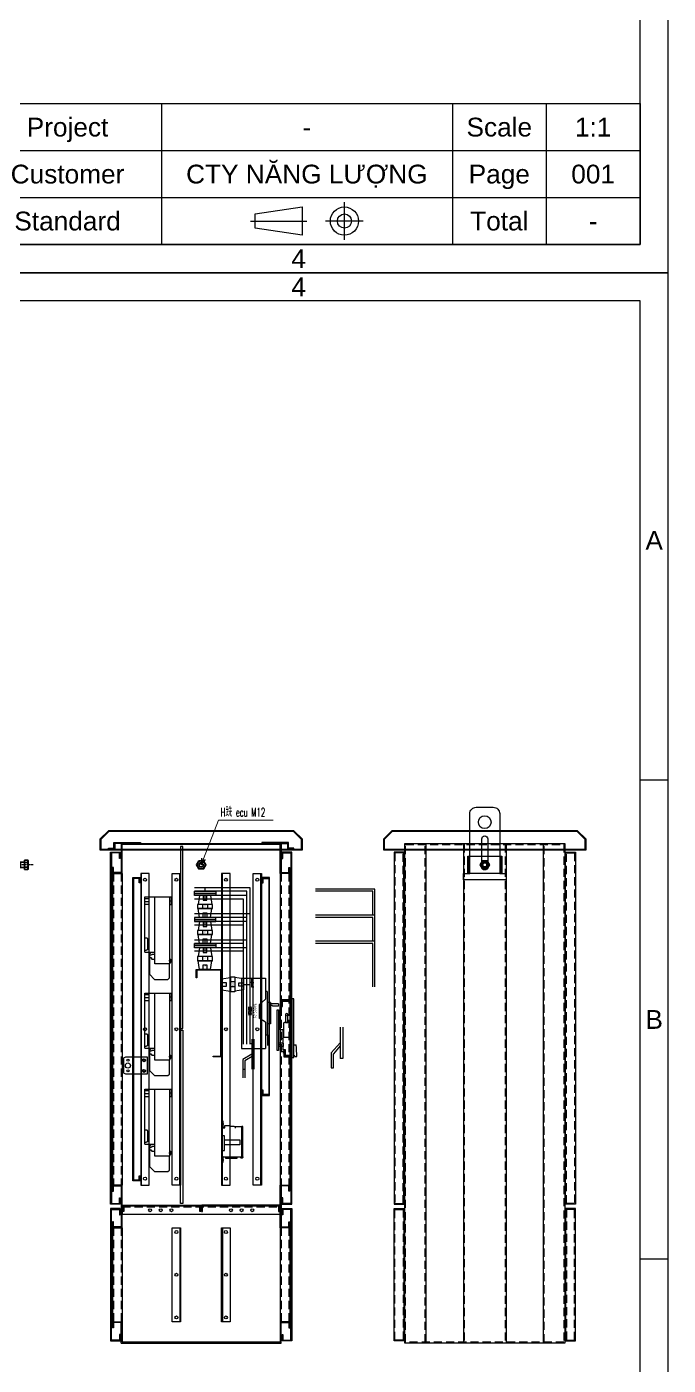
# Model space of a CAD drawing. Header units: millimetres. Extents: x -33730 to 17150, y -76829 to -27437.
# Drawn here: x -2174 to -670, y -46882 to -43747 of the extents above; entities that cross this region are included whole.
import ezdxf
from ezdxf.enums import TextEntityAlignment as Align

# ---------------------------------------------------------------- set-up
doc = ezdxf.new("R2010")
doc.units = ezdxf.units.MM
doc.header["$LTSCALE"] = 3
for name, pattern in [('ACAD_ISO04W100', [30, 24, -3, 0, -3]), ('AXES2', [1.125, 0.75, -0.125, 0.125, -0.125]), ('DASHED2', [0.375, 0.25, -0.125]), ('HIDDEN', [9.525, 6.35, -3.175])]:
    doc.linetypes.add(name, pattern=pattern)
for name, color, linetype in [('@.TEXT', 7, 'Continuous'), ('@.VISIBLE', 7, 'Continuous'), ('AXE', 80, 'AXES2'), ('centerline', 6, 'ACAD_ISO04W100'), ('dim', 7, 'Continuous'), ('equipments', 2, 'Continuous'), ('FRAME 025', 7, 'Continuous')]:
    doc.layers.add(name, color=color, linetype=linetype)
for name, color, linetype, lineweight in [('FIN', 8, 'Continuous', 18), ('FORT', 2, 'Continuous', 35), ('Text', 7, 'Continuous', 13), ('Thiet bi', 7, 'Continuous', 9)]:
    doc.layers.add(name, color=color, linetype=linetype, lineweight=lineweight)
doc.styles.add('Ann_w01', font='romans.shx', dxfattribs={"width": 0.6, "bigfont": 'chineset.shx'})
doc.styles.add('Arial', font='arial.ttf')
doc.styles.add('hw_Standard', font='complex.shx', dxfattribs={"width": 0.9})
doc.styles.get("Standard").update_dxf_attribs({"font": 'arial.ttf'})
doc.styles.add('Tahoma (Input Text)', font='tahoma.ttf')
doc.dimstyles.new('Dim 01_SC15', dxfattribs={"dimscale": 15, "dimtxt": 2, "dimasz": 1, "dimexe": 0.5, "dimexo": 0.5, "dimgap": 0.5, "dimtad": 1, "dimdec": 1, "dimzin": 12, "dimdsep": 46, "dimtxsty": 'Ann_w01', "dimblk": 'OPEN30', "dimcen": 1.5, "dimclrd": 6, "dimclre": 6, "dimclrt": 3, "dimazin": 3, "dimtm": 1e-09, "dimtfac": 1, "dimtdec": 1, "dimtix": 1, "dimtmove": 0, "dimatfit": 3, "dimldrblk": 'OPEN30', "dimfxl": 1, "dimtolj": 1, "dimlwd": 0, "dimlwe": 0, "dimarcsym": 0})

# ---------------------------------------------------------------- blocks, each defined once
blk = doc.blocks.new('Standard ISO')
at = {"color": 6}
for p, q in [((4, -2), (4, 2)), ((-6, 0), (0, 0)), ((6, 0), (2, 0))]:
    blk.add_line(p, q, dxfattribs=at)
blk.add_lwpolyline([(-0.5, 1.5), (-0.5, -1.5), (-5.5, -0.75), (-5.5, 0.75), (-0.5, 1.5)])
for radius in [1.5, 0.75]:
    blk.add_circle((4, 0), radius)
blk = doc.blocks.new('KHUNG BAN VE (Made by Tung)')
at = {"layer": '@.VISIBLE', "color": 8}
for p, q in [((294, 156), (297, 156)), ((294, 105), (297, 105)), ((243, 18), (243, 3)), ((274, 18), (274, 3)), ((284, 18), (284, 3)), ((123, 13), (294, 13)), ((223, 8), (294, 8))]:
    blk.add_line(p, q, dxfattribs=at)
for points in [[(0, 0), (297, 0), (297, 210), (0, 210)], [(3, 3), (294, 3), (294, 207), (3, 207)], [(3, 18), (294, 18), (294, 3), (3, 3)]]:
    blk.add_lwpolyline(points, close=True, dxfattribs=at)
blk.add_blockref('Standard ISO', (258.5, 5.5))
at = {"layer": '@.TEXT', "color": 1, "style": 'Arial'}
for s, p in [('4', (257.625, 208.5)), ('A', (295.5, 181.5)), ('B', (295.5, 130.5)), ('4', (257.625, 1.5))]:
    blk.add_text(s, height=2, dxfattribs=at).set_placement(p, align=Align.MIDDLE_CENTER)
at = {"layer": '@.TEXT', "color": 2, "style": 'Arial'}
for s, p in [('Project', (233, 15.5)), ('Scale', (279, 15.5)), ('Customer', (233, 10.5)), ('Page', (279, 10.5)), ('Standard', (233, 5.5)), ('Total', (279, 5.5))]:
    blk.add_text(s, height=2, dxfattribs=at).set_placement(p, align=Align.MIDDLE_CENTER)
at = {"layer": '@.TEXT', "color": 1, "style": 'Arial'}
for tag, height, p in [('DESIGNER_NAME', 2, (38, 15.5)), ('PROJECT_CODE', 2, (258.5, 15.5)), ('SCALE', 2, (289, 15.5)), ('APPROVED_NAME', 2, (38, 10.5)), ('CUSTOMER_NAME', 2, (258.5, 10.5)), ('PAGE', 2, (289, 10.5)), ('DRAWING_NAME', 4, (173, 8)), ('TOTAL', 2, (289, 5.5))]:
    blk.add_attdef(tag, text='', height=height, dxfattribs=at).set_placement(p, align=Align.MIDDLE_CENTER)
blk = doc.blocks.new('A$C7496116a')
at = {"layer": '@.VISIBLE', "color": 3}
for points in [[(70, 170, -0.414214), (85, 155), (85, 15), (100, 15), (100, 0), (0, 0), (0, 15), (15, 15), (15, 155, -0.414214), (30, 170)], [(50, 103), (50, 103, -0.414214), (57, 96), (57, 30, -0.414214), (50, 23), (50, 23, -0.414214), (43, 30), (43, 96, -0.414214)]]:
    blk.add_lwpolyline(points, format="xyb", close=True, dxfattribs=at)
blk.add_circle((50, 135), 15, dxfattribs=at)
blk = doc.blocks.new('HM12_FACE')
at = {"layer": 'FIN'}
blk.add_arc((0, 0), 6, 90, 0, dxfattribs=at)
at = {"layer": 'FORT'}
blk.add_lwpolyline([(-5.5, 9.5), (-11, 0), (-5.5, -9.5), (5.5, -9.5), (11, 0), (5.5, 9.5)], close=True, dxfattribs=at)
for radius in [9.5, 4.95]:
    blk.add_circle((0, 0), radius, dxfattribs=at)
blk = doc.blocks.new('A$C703210DF')
at = {"color": 3, "ltscale": 20}
for p, q in [((-26, 120.7), (-26, 135.9)), ((-26, 135.9), (-3, 135.9)), ((-23, 120.7), (-23, 132.9)), ((-23, 132.9), (0, 132.9)), ((-22, 132.2), (0, 132.2)), ((-22, 119.2), (-22, 132.2)), ((0, 137.9), (-3, 137.9)), ((-3, 137.9), (-3, 135.9)), ((0, 132.9), (0, 137.9)), ((0, 137.5), (0, 0)), ((5, 137.5), (0, 137.5)), ((5, 0), (5, 137.5)), ((-34, 16.8), (-34, 111.8)), ((-34, 111.8), (-31, 111.8)), ((-31, 111.8), (-31, 29.7)), ((-27, 65), (-27, 119.2)), ((-27, 119.2), (-22, 119.2)), ((-23, 120.7), (-26, 120.7)), ((-20, 65.2), (-27, 65)), ((-20, 18.2), (-20, 65.2)), ((-27, 33.7), (-31, 33.7)), ((-27, 44.7), (-27, 14.7)), ((-27, 44.7), (-20, 44.7)), ((-20, 33.7), (-27, 33.7)), ((-27, 33.7), (-27, 25.7)), ((-20, 33.7), (-20, 25.7)), ((-31, 16.8), (-34, 16.8)), ((-27, 29.7), (-31, 29.7)), ((-31, 29.7), (-31, 16.8)), ((-27, 25.7), (-31, 25.7)), ((-20, 25.7), (-27, 25.7)), ((-27, 14.7), (-20, 14.7)), ((-15, 18.2), (-20, 18.2)), ((-16, 16.8), (-19, 16.8)), ((-19, 16.8), (-19, 1.6)), ((-19, 1.6), (0, 1.6)), ((-16, 16.8), (-16, 4.6)), ((-16, 4.6), (0, 4.6)), ((-15, 5.2), (-15, 18.2)), ((-15, 5.2), (0, 5.2)), ((0, 4.2), (0, 10.2)), ((0, 0), (5, 0)), ((5, 0), (5, 30)), ((5, 30), (10, 30)), ((7, 4), (5, 4)), ((5, 0), (5, 2)), ((7, 2), (7, 4)), ((7, 2), (12, 2))]:
    blk.add_line(p, q, dxfattribs=at)
at = {"color": 3, "linetype": 'DASHED2', "ltscale": 20}
blk.add_line((-21.4, 11.9), (-14.1, 11.9), dxfattribs=at)
at = {"color": 3, "ltscale": 20}
blk.add_arc((-255.1, -3), 267.1, 1.0738, 7.0975, dxfattribs=at)
at = {"layer": 'FRAME 025'}
blk.add_lwpolyline([(-14.5, 100.8), (-14.5, 81.7), (-9.5, 81.7), (-9.5, 100.8)], dxfattribs=at)
blk.add_lwpolyline([(-6.5, 81.7), (-17.5, 81.7, 0.414214), (-19.5, 79.7), (-19.5, 49.4, 0.414214), (-17.5, 47.4), (-6.5, 47.4, 0.414214), (-4.5, 49.4), (-4.5, 79.7, 0.414214)], format="xyb", close=True, dxfattribs=at)
blk.add_arc((-12, 100.8), 2.5, 0, 180, dxfattribs=at)
at = {"layer": 'FRAME 025', "linetype": 'DASHED2', "ltscale": 4}
blk.add_arc((-12, 100.8), 2.5, 180, 0, dxfattribs=at)
blk = doc.blocks.new('H12-040')
at = {"layer": 'AXE'}
blk.add_line((0, 20), (0, -52.1), dxfattribs=at)
at = {"layer": 'FIN'}
for p, q in [((-4.9, -10), (-4.9, -40)), ((5, -10), (5, -40))]:
    blk.add_line(p, q, dxfattribs=at)
at = {"layer": 'FORT'}
for p, q in [((-11, 7.2), (-9.5, 8)), ((-11, 0), (-11, 7.2)), ((-11, 0), (11, 0)), ((9.5, 8), (-9.5, 8)), ((-6, 0), (-6, -38.9)), ((-5.5, 0), (-5.5, 7.2)), ((5.5, 0), (5.5, 7.2)), ((6, 0), (6, -38.9)), ((11, 7.2), (9.5, 8)), ((11, 0), (11, 7.2)), ((6, -10), (-6, -10)), ((6, -38.9), (-6, -38.9)), ((-4.9, -40), (-6, -38.9)), ((5, -40), (-4.9, -40)), ((6, -38.9), (5, -40))]:
    blk.add_line(p, q, dxfattribs=at)
for centre, radius, start, end in [((-8.2, 3.1), 4.86, 55.6159, 124.3841), ((0, -10.2), 18.2, 72.4121, 107.5879), ((8.2, 3.1), 4.86, 55.6159, 124.3841)]:
    blk.add_arc(centre, radius, start, end, dxfattribs=at)
blk = doc.blocks.new('*U70')
at = {"color": 1}
for p, q in [((-51, 22.5), (-30.5, 25.5)), ((-51, 22.5), (-51, -3.5)), ((-30.5, -8), (-30.5, 27)), ((-30.5, 27), (-20.5, 27)), ((-30.5, 27), (-30.5, -8)), ((-30.5, 25.5), (-30.5, -6.5)), ((-20.5, 15.5), (-30.5, 15.5)), ((-20.5, 3.5), (-30.5, 3.5)), ((-20.5, 27), (-20.5, -8)), ((-20.5, 25.5), (-20.5, -6.5)), ((0, 22.5), (-20.5, 25.5)), ((0, 22.5), (0, -3.5)), ((-51, -3.5), (-30.5, -6.5)), ((-20.5, -8), (-30.5, -8)), ((0, -3.5), (-20.5, -6.5))]:
    blk.add_line(p, q, dxfattribs=at)
for points in [[(-51, 13.5), (-51, 5.5), (-40, 5.5), (-40, 13.5)], [(0, 13.5), (0, 5.5), (-11, 5.5), (-11, 13.5)]]:
    blk.add_lwpolyline(points, close=True, dxfattribs=at)
at = {"color": 1, "width": 30.098, "attachment_point": 5, "rotation": 270}
for s, insert, char_height in [('{\\fTahoma|b0|i0|c0|p34;M8}', (-42.7, 9.5), 1.5), ('{\\fTahoma|b0|i0|c0|p34;S51}', (-25.3, 9.5), 3), ('{\\fTahoma|b0|i0|c0|p34;M8}', (-8.3, 9.5), 1.5)]:
    blk.add_mtext(s, dxfattribs=dict(at, insert=insert, char_height=char_height))
blk = doc.blocks.new('*U80')
for p, q in [((416.8, -3108.8), (360.8, -3108.8)), ((360.8, -3108.8), (360.8, -3158.7)), ((416.8, -3108.8), (416.8, -3273.8)), ((356.8, -3140.3), (360.8, -3140.3)), ((360.8, -3158.7), (375.4, -3171.9)), ((329.8, -3169.6), (329.8, -3174.4)), ((329.8, -3169.6), (348.8, -3169.6)), ((329.8, -3174.4), (343.3, -3174.4)), ((343.3, -3174.4), (344.8, -3173.1)), ((344.8, -3173.1), (348.8, -3173.1)), ((348.8, -3166.3), (348.8, -3216.3)), ((348.8, -3166.3), (356.8, -3166.3)), ((352.8, -3166.3), (352.8, -3216.3)), ((375.4, -3171.9), (375.4, -3202.9)), ((348.8, -3216.3), (356.8, -3216.3)), ((360.8, -3211.9), (375.4, -3202.9)), ((360.8, -3211.9), (360.8, -3273.8)), ((356.8, -3242.3), (360.8, -3242.3)), ((416.8, -3273.8), (360.8, -3273.8))]:
    blk.add_line(p, q)
at = {"color": 1}
for p, q in [((388.8, -3119.3), (396.7, -3119.3)), ((392.8, -3130.3), (392.8, -3108.8)), ((392.8, -3252.3), (392.8, -3273.8)), ((388.8, -3263.3), (396.7, -3263.3))]:
    blk.add_line(p, q, dxfattribs=at)
at = {"color": 3}
blk.add_line((356.8, -3140.3), (356.8, -3242.3), dxfattribs=at)
at = {"layer": 'Thiet bi', "color": 1, "linetype": 'HIDDEN', "ltscale": 10}
for points in [[(352.3, -3117.5), (352.3, -3140.5), (350.8, -3138.8), (350.8, -3115.8)], [(352.3, -3117.5), (352.3, -3140.5), (350.8, -3138.8), (350.8, -3115.8)], [(355.8, -3265), (355.8, -3242.1), (354.3, -3243.8), (354.3, -3266.7)], [(355.8, -3265), (355.8, -3242.1), (354.3, -3243.8), (354.3, -3266.7)]]:
    blk.add_lwpolyline(points, close=True, dxfattribs=at)
at = {"color": 251, "style": 'hw_Standard', "width": 0.9}
for s, p in [('ABN,ABE200c', (395.9, -3195.8)), ('ABS,ABH200c', (400.4, -3195.8))]:
    blk.add_text(s, height=2.5, rotation=90, dxfattribs=at).set_placement(p)
at = {"layer": 'Text', "insert": (382.3, -3168.2), "char_height": 6, "attachment_point": 3, "rotation": 90, "style": 'Tahoma (Input Text)'}
blk.add_mtext_dynamic_manual_height_columns('LS-200AF', width=11.015, gutter_width=1, heights=[0], dxfattribs=at)
blk = doc.blocks.new('A$C738e0ed5')
at = {"color": 5, "ltscale": 20}
for p, q in [((0, 89.9), (5.7, 89.9)), ((0, 4.9), (5.7, 4.9))]:
    blk.add_line(p, q, dxfattribs=at)
at = {"ltscale": 20}
for points in [[(4.7, 82.6), (4.7, 96), (1, 96), (1, 82.6)], [(1, 82.6), (1, 82.6), (1, 12.6), (48.6, 12.6), (48.6, 82.6), (32.5, 82.6)], [(4.7, 82.6), (4.7, 80.2), (8.8, 80.2), (8.8, 85.8), (18.8, 85.8), (22.3, 83.7), (29.5, 83.7), (32.5, 82.6), (32.5, 79.7)]]:
    blk.add_lwpolyline(points, dxfattribs=at)
for points in [[(51, 83.4), (48.6, 83.4), (48.6, 12.6), (51, 12.6)], [(1, 26.9), (7.5, 26.9), (7.5, 61.8), (1, 61.8)], [(43.8, 40.7), (7.5, 40.7), (7.5, 52.2), (43.8, 52.2)], [(1, 0), (4.7, 0), (4.7, 12.6), (1, 12.6)], [(10.9, 12.6), (36.2, 12.6), (36.2, 8.4), (10.9, 8.4)]]:
    blk.add_lwpolyline(points, close=True, dxfattribs=at)
blk.add_spline([(51, 12.6), (51, 10.7), (49.8, 9.7), (48.8, 9), (48, 9), (47, 9), (46.1, 9.7), (45.2, 10.6), (45.2, 11.9), (45.2, 12.6)], degree=3, dxfattribs=at)
blk = doc.blocks.new('CE-38 Side')
at = {"layer": 'centerline'}
for p, q in [((-1, -9.8), (5.1, -9.8)), ((-0.4, -149.8), (5.5, -149.8))]:
    blk.add_line(p, q, dxfattribs=at)
at = {"layer": 'equipments'}
for p, q in [((0, 0), (0, -18.1)), ((62, 0), (0, 0)), ((3.9, 0), (3.9, -157)), ((38.7, -157), (38.7, 0)), ((52.7, 0), (52.7, -17.9)), ((62, -129.1), (62, 0)), ((0, -18.1), (3.9, -18.1)), ((62, -3.2), (52.7, -3.2)), ((62, -10.7), (52.7, -10.7)), ((52.7, -17.9), (62, -17.9)), ((56.1, -97.4), (56.1, -123.6)), ((62, -95.8), (58.2, -95.8)), ((62, -124.4), (58.6, -124.4)), ((3.9, -145.6), (1, -145.6)), ((1, -153.4), (1, -145.6)), ((3.9, -153.4), (1, -153.4)), ((62, -129.1), (38.7, -129.1)), ((38.7, -134.7), (45.2, -134.7)), ((38.7, -146.4), (45.2, -146.4)), ((45.2, -134.7), (46.7, -136.4)), ((45.2, -146.4), (46.7, -144.8)), ((46.7, -136.4), (51, -136.4)), ((46.7, -142.9), (51, -142.9)), ((46.7, -142.9), (46.7, -144.8)), ((48.3, -129.1), (51, -133.5)), ((51, -133.5), (51, -181.2)), ((3.9, -157), (38.8, -157)), ((4.5, -189.7), (4.5, -157)), ((51, -181.2), (39.7, -193)), ((8.1, -193), (4.5, -189.7)), ((39.7, -193), (8.1, -193))]:
    blk.add_line(p, q, dxfattribs=at)
for centre, radius, start, end in [((57.9, -97.5), 1.79, 81.097, 183.2065), ((58.5, -120.7), 3.77, 230.8403, 272.3199), ((46.9, -139.6), 5.27, 321.4222, 38.5778)]:
    blk.add_arc(centre, radius, start, end, dxfattribs=at)
blk = doc.blocks.new('_Open30')
at = {"color": 0, "linetype": 'ByBlock', "lineweight": -2}
for p, q in [((-1, 0.27), (0, 0)), ((0, 0), (-1, -0.27)), ((0, 0), (-1, 0))]:
    blk.add_line(p, q, dxfattribs=at)

msp = doc.modelspace()

# ---------------------------------------------------------------- linework, layer by layer
at = {"color": 2, "linetype": 'Continuous', "lineweight": 25}
for p, q in [((-1438.77, -46089.39), (-1438.77, -46163.04)), ((-1432.77, -46089.39), (-1432.77, -46163.04)), ((-1432.77, -46163.04), (-1438.77, -46163.04))]:
    msp.add_line(p, q, dxfattribs=at)
at = {"color": 3}
for p, q in [((-1438.77, -46126.22), (-1459.93, -46150.01)), ((-1438.77, -46133.74), (-1454.93, -46151.91)), ((-1459.93, -46150.01), (-1459.93, -46185.01)), ((-1454.93, -46185.01), (-1454.93, -46151.91)), ((-1459.93, -46185.01), (-1454.93, -46185.01))]:
    msp.add_line(p, q, dxfattribs=at)
at = {"color": 2, "linetype": 'Continuous', "lineweight": 25}
for points in [[(-1646.28, -46118.05), (-1646.28, -46188.05)], [(-1641.28, -46118.05), (-1641.28, -46188.05)]]:
    msp.add_lwpolyline(points, dxfattribs=at)
at = {"layer": '@.VISIBLE', "color": 1}
for p, q in [((-1967.33, -45674.55), (-1967.33, -45672.55)), ((-1562.33, -45674.55), (-1562.33, -45672.55)), ((-1302.61, -45674.55), (-1302.61, -45672.55)), ((-897.61, -45674.55), (-897.61, -45672.55))]:
    msp.add_line(p, q, dxfattribs=at)
at = {"layer": '@.VISIBLE'}
for p, q in [((-1952.33, -45659.55), (-1577.33, -45659.55)), ((-1579.33, -45661.55), (-1950.33, -45661.55)), ((-1237.61, -46827.55), (-1237.61, -45661.55)), ((-1150.11, -45661.55), (-1150.11, -46827.55)), ((-1050.11, -45661.55), (-1050.11, -46827.55)), ((-962.61, -46827.55), (-962.61, -45661.55)), ((-1137.11, -45689.55), (-1137.11, -45729.55)), ((-1063.11, -45689.55), (-1063.11, -45729.55)), ((-1755.78, -45771.55), (-1755.78, -45763.55)), ((-1755.78, -45789.55), (-1755.78, -45781.55)), ((-1755.78, -45832.55), (-1755.78, -45824.55)), ((-1755.78, -45832.55), (-1755.78, -45827.55)), ((-1755.78, -45850.55), (-1755.78, -45842.55)), ((-1755.78, -45893.55), (-1755.78, -45885.55)), ((-1755.78, -45893.55), (-1755.78, -45888.55)), ((-1755.78, -45911.55), (-1755.78, -45903.55)), ((-1646.22, -45985.05), (-1641.28, -45985.05)), ((-1665.78, -45989.6), (-1649.78, -45989.6)), ((-1646.28, -45995.05), (-1641.28, -45995.05)), ((-1646.28, -46129.05), (-1641.28, -46129.05)), ((-1646.28, -46168.05), (-1641.28, -46168.05)), ((-1952.33, -46829.55), (-1577.33, -46829.55)), ((-1579.33, -46827.55), (-1950.33, -46827.55))]:
    msp.add_line(p, q, dxfattribs=at)
at = {"layer": '@.VISIBLE', "color": 6}
for p, q in [((-1927.33, -45657.55), (-1927.33, -45659.55)), ((-1602.33, -45657.55), (-1602.33, -45659.55))]:
    msp.add_line(p, q, dxfattribs=at)
at = {"layer": '@.VISIBLE', "linetype": 'HIDDEN'}
for p, q in [((-1239.61, -46827.55), (-1239.61, -45661.55)), ((-1148.11, -45661.55), (-1148.11, -46827.55)), ((-1052.11, -45661.55), (-1052.11, -46827.55)), ((-960.61, -46827.55), (-960.61, -45661.55))]:
    msp.add_line(p, q, dxfattribs=at)
at = {"layer": '@.VISIBLE', "color": 252}
for p, q in [((-1972.33, -45729.55), (-1972.33, -46459.55)), ((-1950.33, -45729.55), (-1950.33, -46459.55)), ((-1579.33, -45729.55), (-1579.33, -46459.55)), ((-1557.33, -45729.55), (-1557.33, -46459.55)), ((-1972.33, -46559.55), (-1972.33, -46779.55)), ((-1950.33, -46559.55), (-1950.33, -46779.55)), ((-1579.33, -46559.55), (-1579.33, -46779.55)), ((-1557.33, -46559.55), (-1557.33, -46779.55))]:
    msp.add_line(p, q, dxfattribs=at)
at = {"layer": '@.VISIBLE', "color": 252, "linetype": 'HIDDEN'}
for p, q in [((-1970.33, -45729.55), (-1970.33, -46459.55)), ((-1952.33, -45729.55), (-1952.33, -46459.55)), ((-1577.33, -45729.55), (-1577.33, -46459.55)), ((-1559.33, -45729.55), (-1559.33, -46459.55)), ((-1970.33, -46559.55), (-1970.33, -46779.55)), ((-1952.33, -46559.55), (-1952.33, -46779.55)), ((-1577.33, -46559.55), (-1577.33, -46779.55)), ((-1559.33, -46559.55), (-1559.33, -46779.55))]:
    msp.add_line(p, q, dxfattribs=at)
at = {"layer": '@.VISIBLE', "color": 2}
for p, q in [((-1904.38, -46459.55), (-1904.38, -45729.55)), ((-1625.28, -46459.55), (-1625.28, -45729.55))]:
    msp.add_line(p, q, dxfattribs=at)
at = {"layer": '@.VISIBLE', "color": 151}
for p, q in [((-1814.88, -46459.55), (-1814.88, -45729.55)), ((-1714.78, -46459.55), (-1714.78, -45729.55)), ((-1814.88, -46559.55), (-1814.88, -46779.55)), ((-1714.78, -46559.55), (-1714.78, -46779.55))]:
    msp.add_line(p, q, dxfattribs=at)
at = {"layer": '@.VISIBLE', "color": 4}
msp.add_line((-1667.14, -46188.43), (-1662.14, -46188.43), dxfattribs=at)
at = {"layer": '@.VISIBLE', "color": 6, "linetype": 'HIDDEN'}
msp.add_line((-1949.33, -46510.55), (-1580.33, -46510.55), dxfattribs=at)
at = {"layer": '@.VISIBLE', "color": 1}
for points in [[(-2002.33, -45674.55), (-1527.33, -45674.55), (-1527.33, -45649.55), (-1547.33, -45629.55), (-1982.33, -45629.55), (-2002.33, -45649.55)], [(-2000.33, -45672.55), (-1529.33, -45672.55), (-1529.33, -45650.38), (-1548.16, -45631.55), (-1981.5, -45631.55), (-2000.33, -45650.38)], [(-1337.61, -45674.55), (-862.61, -45674.55), (-862.61, -45649.55), (-882.61, -45629.55), (-1317.61, -45629.55), (-1337.61, -45649.55)], [(-1335.61, -45672.55), (-864.61, -45672.55), (-864.61, -45650.38), (-883.44, -45631.55), (-1316.78, -45631.55), (-1335.61, -45650.38)], [(-1780.78, -45893.55), (-1730.78, -45893.55), (-1730.78, -45898.55), (-1780.78, -45898.55)], [(-1780.78, -45898.55), (-1730.78, -45898.55), (-1730.78, -45903.55), (-1780.78, -45903.55)]]:
    msp.add_lwpolyline(points, close=True, dxfattribs=at)
at = {"layer": '@.VISIBLE', "color": 6}
for points in [[(-1907.33, -45659.55), (-1967.33, -45659.55), (-1967.33, -45672.55), (-1982.33, -45672.55), (-1982.33, -45670.55), (-1969.33, -45670.55), (-1969.33, -45657.55), (-1907.33, -45657.55)], [(-1622.33, -45659.55), (-1562.33, -45659.55), (-1562.33, -45672.55), (-1547.33, -45672.55), (-1547.33, -45670.55), (-1560.33, -45670.55), (-1560.33, -45657.55), (-1622.33, -45657.55)], [(-1949.33, -46508.55), (-1580.33, -46508.55), (-1580.33, -46528.55), (-1949.33, -46528.55)]]:
    msp.add_lwpolyline(points, close=True, dxfattribs=at)
at = {"layer": '@.VISIBLE'}
for points in [[(-1952.33, -45659.55), (-1952.33, -45727.55), (-1970.33, -45727.55), (-1970.33, -45715.55), (-1972.33, -45715.55), (-1972.33, -45729.55), (-1950.33, -45729.55), (-1950.33, -45661.55)], [(-1577.33, -45659.55), (-1577.33, -45727.55), (-1559.33, -45727.55), (-1559.33, -45715.55), (-1557.33, -45715.55), (-1557.33, -45729.55), (-1579.33, -45729.55), (-1579.33, -45661.55)], [(-1952.33, -46829.55), (-1952.33, -46781.55), (-1970.33, -46781.55), (-1970.33, -46793.55), (-1972.33, -46793.55), (-1972.33, -46779.55), (-1950.33, -46779.55), (-1950.33, -46827.55)], [(-1577.33, -46829.55), (-1577.33, -46781.55), (-1559.33, -46781.55), (-1559.33, -46793.55), (-1557.33, -46793.55), (-1557.33, -46779.55), (-1579.33, -46779.55), (-1579.33, -46827.55)]]:
    msp.add_lwpolyline(points, dxfattribs=at)
at = {"layer": '@.VISIBLE', "color": 2}
for points in [[(-1812.88, -46092.55), (-1807.88, -46092.55), (-1807.88, -45666.55), (-1812.88, -45666.55)], [(-1886.38, -45729.55), (-1906.38, -45729.55), (-1906.38, -46459.55), (-1886.38, -46459.55)], [(-1643.28, -45729.55), (-1623.28, -45729.55), (-1623.28, -46459.55), (-1643.28, -46459.55)], [(-1780.78, -45771.55), (-1730.78, -45771.55), (-1730.78, -45776.55), (-1780.78, -45776.55)], [(-1780.78, -45776.55), (-1730.78, -45776.55), (-1730.78, -45781.55), (-1780.78, -45781.55)], [(-1812.88, -46096.55), (-1807.88, -46096.55), (-1807.88, -46502.55), (-1812.88, -46502.55)]]:
    msp.add_lwpolyline(points, close=True, dxfattribs=at)
at = {"layer": '@.VISIBLE'}
for points in [[(-1287.61, -45659.55), (-912.61, -45659.55), (-912.61, -46829.55), (-1287.61, -46829.55)], [(-1060.11, -45689.55), (-1060.11, -45729.55), (-1140.11, -45729.55), (-1140.11, -45689.55)], [(-1736.78, -46157.55), (-1718.78, -46157.55), (-1718.78, -45956.55), (-1774.78, -45956.55), (-1774.78, -45974.55), (-1776.78, -45974.55), (-1776.78, -45954.55), (-1716.78, -45954.55), (-1716.78, -46159.55), (-1736.78, -46159.55)], [(-1950.33, -46559.55), (-1950.33, -46459.55), (-1972.33, -46459.55), (-1972.33, -46473.55), (-1970.33, -46473.55), (-1970.33, -46461.55), (-1952.33, -46461.55), (-1952.33, -46557.55), (-1970.33, -46557.55), (-1970.33, -46545.55), (-1972.33, -46545.55), (-1972.33, -46559.55)], [(-1579.33, -46559.55), (-1579.33, -46459.55), (-1557.33, -46459.55), (-1557.33, -46473.55), (-1559.33, -46473.55), (-1559.33, -46461.55), (-1577.33, -46461.55), (-1577.33, -46557.55), (-1559.33, -46557.55), (-1559.33, -46545.55), (-1557.33, -46545.55), (-1557.33, -46559.55)]]:
    msp.add_lwpolyline(points, close=True, dxfattribs=at)
at = {"layer": '@.VISIBLE', "linetype": 'HIDDEN'}
msp.add_lwpolyline([(-1285.61, -45661.55), (-914.61, -45661.55), (-914.61, -46827.55), (-1285.61, -46827.55)], close=True, dxfattribs=at)
at = {"layer": '@.VISIBLE', "color": 4}
for points in [[(-1956.33, -45694.55), (-1956.33, -45681.55), (-1975.33, -45681.55), (-1975.33, -46502.55), (-1956.33, -46502.55), (-1956.33, -46489.55), (-1954.33, -46489.55), (-1954.33, -46504.55), (-1977.33, -46504.55), (-1977.33, -45679.55), (-1954.33, -45679.55), (-1954.33, -45694.55)], [(-1573.33, -45694.55), (-1573.33, -45681.55), (-1554.33, -45681.55), (-1554.33, -46502.55), (-1573.33, -46502.55), (-1573.33, -46489.55), (-1575.33, -46489.55), (-1575.33, -46504.55), (-1552.33, -46504.55), (-1552.33, -45679.55), (-1575.33, -45679.55), (-1575.33, -45694.55)], [(-1289.61, -45679.55), (-1312.61, -45679.55), (-1312.61, -46504.55), (-1289.61, -46504.55)], [(-910.61, -45679.55), (-887.61, -45679.55), (-887.61, -46504.55), (-910.61, -46504.55)], [(-1908.18, -46437.55), (-1908.18, -46449.55), (-1925.18, -46449.55), (-1925.18, -45739.55), (-1908.18, -45739.55), (-1908.18, -45751.55), (-1910.18, -45751.55), (-1910.18, -45741.55), (-1923.18, -45741.55), (-1923.18, -46447.55), (-1910.18, -46447.55), (-1910.18, -46437.55)], [(-1621.48, -46237.55), (-1621.48, -46249.55), (-1604.48, -46249.55), (-1604.48, -45739.55), (-1621.48, -45739.55), (-1621.48, -45751.55), (-1619.48, -45751.55), (-1619.48, -45741.55), (-1606.48, -45741.55), (-1606.48, -46247.55), (-1619.48, -46247.55), (-1619.48, -46237.55)], [(-1780.78, -45837.55), (-1730.78, -45837.55), (-1730.78, -45832.55), (-1780.78, -45832.55)], [(-1780.78, -45842.55), (-1730.78, -45842.55), (-1730.78, -45837.55), (-1780.78, -45837.55)], [(-1954.33, -46529.55), (-1954.33, -46514.55), (-1977.33, -46514.55), (-1977.33, -46824.55), (-1954.33, -46824.55), (-1954.33, -46809.55), (-1956.33, -46809.55), (-1956.33, -46822.55), (-1975.33, -46822.55), (-1975.33, -46516.55), (-1956.33, -46516.55), (-1956.33, -46529.55)], [(-1575.33, -46529.55), (-1575.33, -46514.55), (-1552.33, -46514.55), (-1552.33, -46824.55), (-1575.33, -46824.55), (-1575.33, -46809.55), (-1573.33, -46809.55), (-1573.33, -46822.55), (-1554.33, -46822.55), (-1554.33, -46516.55), (-1573.33, -46516.55), (-1573.33, -46529.55)], [(-1289.61, -46824.55), (-1312.61, -46824.55), (-1312.61, -46514.55), (-1289.61, -46514.55)], [(-910.61, -46824.55), (-887.61, -46824.55), (-887.61, -46514.55), (-910.61, -46514.55)]]:
    msp.add_lwpolyline(points, close=True, dxfattribs=at)
at = {"layer": '@.VISIBLE', "color": 4, "linetype": 'HIDDEN'}
for points in [[(-1291.61, -45681.55), (-1310.61, -45681.55), (-1310.61, -46502.55), (-1291.61, -46502.55)], [(-908.61, -45681.55), (-889.61, -45681.55), (-889.61, -46502.55), (-908.61, -46502.55)], [(-1291.61, -46822.55), (-1310.61, -46822.55), (-1310.61, -46516.55), (-1291.61, -46516.55)], [(-908.61, -46822.55), (-889.61, -46822.55), (-889.61, -46516.55), (-908.61, -46516.55)]]:
    msp.add_lwpolyline(points, close=True, dxfattribs=at)
at = {"layer": '@.VISIBLE', "color": 151}
for points in [[(-1832.88, -45729.55), (-1812.88, -45729.55), (-1812.88, -46459.55), (-1832.88, -46459.55)], [(-1696.78, -45729.55), (-1716.78, -45729.55), (-1716.78, -46459.55), (-1696.78, -46459.55)], [(-1832.88, -46559.55), (-1812.88, -46559.55), (-1812.88, -46779.55), (-1832.88, -46779.55)], [(-1716.78, -46559.55), (-1696.78, -46559.55), (-1696.78, -46779.55), (-1716.78, -46779.55)]]:
    msp.add_lwpolyline(points, close=True, dxfattribs=at)
at = {"layer": '@.VISIBLE', "color": 2}
for points in [[(-1649.78, -46070.06), (-1649.78, -45763.55), (-1780.78, -45763.55)], [(-1357.53, -45827.55), (-1357.53, -45766.55), (-1497.03, -45766.55)], [(-1657.78, -46070.06), (-1657.78, -45771.55), (-1780.78, -45771.55)], [(-1657.78, -46070.06), (-1657.78, -45781.55), (-1780.78, -45781.55)], [(-1665.78, -46070.06), (-1665.78, -45789.55), (-1780.78, -45789.55)], [(-1362.53, -45827.55), (-1362.53, -45771.55), (-1497.03, -45771.55)]]:
    msp.add_lwpolyline(points, dxfattribs=at)
at = {"layer": '@.VISIBLE', "color": 4}
for points in [[(-1649.78, -46129.56), (-1649.78, -45824.55), (-1780.78, -45824.55)], [(-1357.53, -45888.55), (-1357.53, -45827.55), (-1497.03, -45827.55)], [(-1657.78, -46129.56), (-1657.78, -45832.55), (-1780.78, -45832.55)], [(-1657.78, -46129.56), (-1657.78, -45842.55), (-1780.78, -45842.55)], [(-1665.78, -46129.56), (-1665.78, -45850.55), (-1780.78, -45850.55)], [(-1362.53, -45888.55), (-1362.53, -45832.55), (-1497.03, -45832.55)], [(-1646.28, -46118.05), (-1646.28, -46153.05), (-1667.14, -46165.63), (-1667.14, -46208.43)], [(-1641.28, -46118.05), (-1641.28, -46155.87), (-1662.14, -46168.45), (-1662.14, -46208.43)]]:
    msp.add_lwpolyline(points, dxfattribs=at)
at = {"layer": '@.VISIBLE', "color": 1}
for points in [[(-1657.78, -46070.06), (-1657.78, -45885.55), (-1780.78, -45885.55)], [(-1665.78, -46070.06), (-1665.78, -45893.55), (-1780.78, -45893.55)], [(-1357.53, -45995.05), (-1357.53, -45888.55), (-1497.03, -45888.55)], [(-1362.53, -45995.05), (-1362.53, -45893.55), (-1497.03, -45893.55)], [(-1657.78, -46070.06), (-1657.78, -45903.55), (-1780.78, -45903.55)], [(-1665.78, -46070.06), (-1665.78, -45911.55), (-1780.78, -45911.55)]]:
    msp.add_lwpolyline(points, dxfattribs=at)
msp.add_lwpolyline([(-1941.38, -46159.55), (-1891.38, -46159.55), (-1891.38, -46199.55), (-1941.38, -46199.55, -0.4142136), (-1946.38, -46194.55), (-1946.38, -46164.55, -0.4142136)], format="xyb", close=True, dxfattribs=at)
at = {"layer": '@.VISIBLE', "color": 3}
for points in [[(-1948.33, -46521.55), (-1948.33, -46506.55), (-1765.83, -46506.55), (-1765.83, -46521.55), (-1767.83, -46521.55), (-1767.83, -46508.55), (-1946.33, -46508.55), (-1946.33, -46521.55)], [(-1581.33, -46521.55), (-1581.33, -46506.55), (-1763.83, -46506.55), (-1763.83, -46521.55), (-1761.83, -46521.55), (-1761.83, -46508.55), (-1583.33, -46508.55), (-1583.33, -46521.55)]]:
    msp.add_lwpolyline(points, close=True, dxfattribs=at)
at = {"layer": '@.VISIBLE'}
for centre, radius in [((-1100.11, -45709.55), 7.5), ((-1898.88, -46167.05), 1), ((-1898.88, -46192.05), 1)]:
    msp.add_circle(centre, radius, dxfattribs=at)
at = {"layer": '@.VISIBLE', "color": 2}
for centre in [(-1896.38, -45744.55), (-1633.28, -45744.55), (-1896.38, -46094.55), (-1633.28, -46094.55), (-1896.38, -46444.55), (-1633.28, -46444.55)]:
    msp.add_circle(centre, 3.5, dxfattribs=at)
at = {"layer": '@.VISIBLE', "color": 151}
for centre in [(-1822.88, -45744.55), (-1706.78, -45744.55), (-1822.88, -46094.55), (-1706.78, -46094.55), (-1822.88, -46444.55), (-1706.78, -46444.55), (-1822.88, -46569.55), (-1706.78, -46569.55), (-1822.88, -46669.55), (-1706.78, -46669.55), (-1822.88, -46769.55), (-1706.78, -46769.55)]:
    msp.add_circle(centre, 3.5, dxfattribs=at)
at = {"layer": '@.VISIBLE', "color": 1}
for centre, radius in [((-1936.38, -46179.55), 6), ((-1936.38, -46167.05), 2.5), ((-1898.88, -46167.05), 3.5), ((-1936.38, -46192.05), 2.5), ((-1898.88, -46192.05), 3.5)]:
    msp.add_circle(centre, radius, dxfattribs=at)
at = {"layer": '@.VISIBLE', "color": 6}
for centre in [(-1884.53, -46518.55), (-1859.53, -46518.55), (-1834.53, -46518.55), (-1695.03, -46518.55), (-1670.03, -46518.55), (-1645.03, -46518.55)]:
    msp.add_circle(centre, 3.5, dxfattribs=at)

# ---------------------------------------------------------------- block references
at = {"rotation": 270}
msp.add_blockref('H12-040', (-2178.6, -45709.55), dxfattribs=at)
for name, p in [('HM12_FACE', (-1764.83, -45709.55)), ('HM12_FACE', (-1100.11, -45709.55)), ('HM12_FACE', (-1100.11, -45709.55)), ('*U70', (-1665.78, -45999.12))]:
    msp.add_blockref(name, p)
at = {"xscale": -1, "rotation": 270}
for p in [(-1765.31, -45781.55), (-1765.31, -45842.55), (-1765.31, -45903.55)]:
    msp.add_blockref('*U70', p, dxfattribs=at)
at = {"xscale": -1}
msp.add_blockref('*U80', (-1253.5, -42865.77), dxfattribs=at)
at = {"color": 1, "ltscale": 20}
msp.add_blockref('A$C703210DF', (-1552.33, -46160.8), dxfattribs=at)
at = {"layer": '@.VISIBLE'}
ref = msp.add_blockref('KHUNG BAN VE (Made by Tung)', (-7204.05, -44322.63), dxfattribs=dict(at, xscale=22, yscale=22, zscale=22))
ref.add_attrib('TOTAL', '-', dxfattribs={"layer": '@.TEXT', "color": 1, "height": 44, "style": 'Arial'}).set_placement((-846.05, -44201.63), align=Align.MIDDLE_CENTER)
ref.add_attrib('PAGE', '001', dxfattribs={"layer": '@.TEXT', "color": 1, "height": 44, "style": 'Arial'}).set_placement((-846.05, -44091.63), align=Align.MIDDLE_CENTER)
ref.add_attrib('SCALE', '1:1', dxfattribs={"layer": '@.TEXT', "color": 1, "height": 44, "style": 'Arial'}).set_placement((-846.05, -43981.63), align=Align.MIDDLE_CENTER)
ref.add_attrib('CUSTOMER_NAME', 'CTY NĂNG LƯỢNG', dxfattribs={"layer": '@.TEXT', "color": 1, "height": 44, "style": 'Arial'}).set_placement((-1517.05, -44091.63), align=Align.MIDDLE_CENTER)
ref.add_attrib('PROJECT_CODE', '-', dxfattribs={"layer": '@.TEXT', "color": 1, "height": 44, "style": 'Arial'}).set_placement((-1517.05, -43981.63), align=Align.MIDDLE_CENTER)
at = {"layer": '@.VISIBLE', "xscale": 22, "yscale": 22, "zscale": 22}
msp.add_blockref('KHUNG BAN VE (Made by Tung)', (-7204.05, -48942.63), dxfattribs=at)
at = {"layer": '@.VISIBLE'}
for name, p in [('A$C7496116a', (-1150.11, -45744.55)), ('A$C738e0ed5', (-1717.78, -46405.64))]:
    msp.add_blockref(name, p, dxfattribs=at)
at = {"layer": 'dim', "xscale": -1}
for p in [(-1834.88, -45784.76), (-1834.88, -46009.76), (-1834.88, -46234.76)]:
    msp.add_blockref('CE-38 Side', p, dxfattribs=at)

# ---------------------------------------------------------------- texts
at = {"layer": '@.VISIBLE', "style": 'Ann_w01', "width": 0.6}
msp.add_text('H跣 ecu M12', height=19.839, dxfattribs=at).set_placement((-1719, -45596.2))

# ---------------------------------------------------------------- leaders
at = {"layer": '@.VISIBLE'}
msp.add_leader([(-1764.83, -45709.55), (-1723.87, -45604.95), (-1595.88, -45604.95)], dimstyle='Dim 01_SC15', override={"dimgap": 0.5, "dimtad": 0}, dxfattribs=at)

doc.saveas('drawing.dxf')
